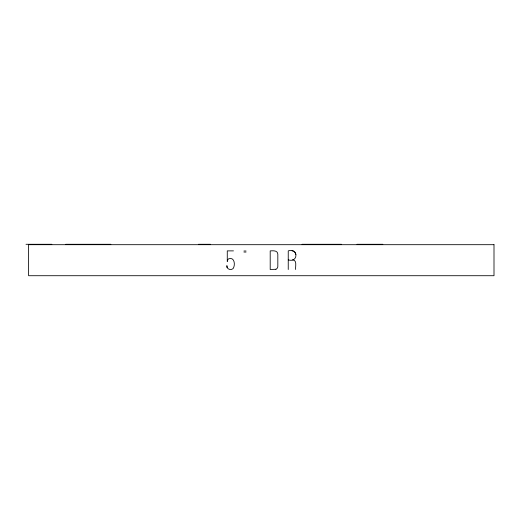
<?xml version="1.0" encoding="UTF-8"?>
<svg xmlns="http://www.w3.org/2000/svg" width="520" height="520" viewBox="0 0 520 520"><rect width="100%" height="100%" fill="white"/><g stroke="black" fill="none" stroke-linecap="round" stroke-linejoin="round"><path stroke-width="0.78" d="M26 244.283L51.857 244.283M65.78 244.283L110.87 244.283M198.439 244.283L210.483 244.283M301.997 244.283L341.536 244.283M356.98 244.283L382.837 244.283M233.474 250.881L227.272 250.881L227.272 261.514L227.942 259.422L228.755 258.772C234.592 256.692 235.521 265.103 233.09 268.6C230.822 270.719 226.272 269.035 226.883 265.655L227.117 267.553M288.243 259.857C298.454 263.133 298.454 247.592 288.243 250.881L288.243 269.51M292.558 259.831C297.421 260.072 295.204 266.513 295.639 269.483M292.071 250.881L293.469 251.154M294.71 251.901L295.925 254.397M245.811 250.627L245.811 252.46M244.179 250.627L244.179 252.46M275.899 269.262L270.199 269.51L270.199 250.906C272.87 250.731 277.661 250.211 277.823 254.092L277.823 266.325A3.172 3.172 0 0 1 275.899 269.262M494 244.692L28.613 244.692L28.613 275.717L494 275.717L494 244.692"/></g></svg>
